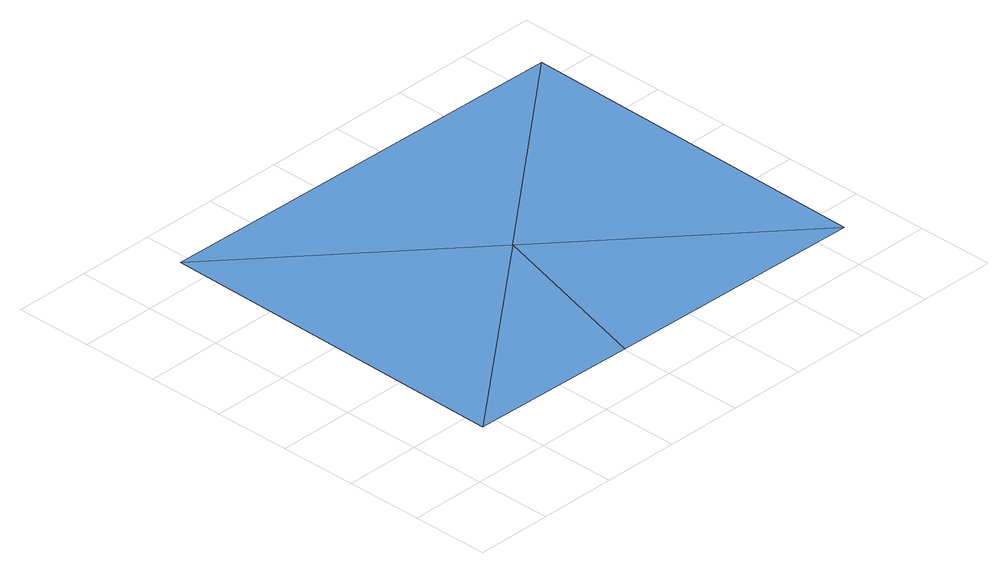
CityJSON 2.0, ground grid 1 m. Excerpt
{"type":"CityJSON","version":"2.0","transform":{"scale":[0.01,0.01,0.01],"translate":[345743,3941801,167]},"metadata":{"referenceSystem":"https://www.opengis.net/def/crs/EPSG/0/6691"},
"CityObjects":{
"waterbody1":{"type":"WaterBody","attributes":{"name":"10","class":"1140","function":"1","WaterBodyRiverFloodingRiskAttribute.description":"5","WaterBodyRiverFloodingRiskAttribute.rankOrg":"2","WaterBodyRiverFloodingRiskAttribute.adminType":"2","WaterBodyRiverFloodingRiskAttribute.scale":"L2"},"geometry":[{"type":"MultiSurface","lod":"1","boundaries":[[[0,1,2]],[[0,2,3]],[[0,3,4]],[[4,5,0]],[[1,0,5]]]}]}
},
"vertices":[
[367,301,98],[90,539,98],[82,73,98],[302,69,98],[643,63,98],[651,529,98]
]}
